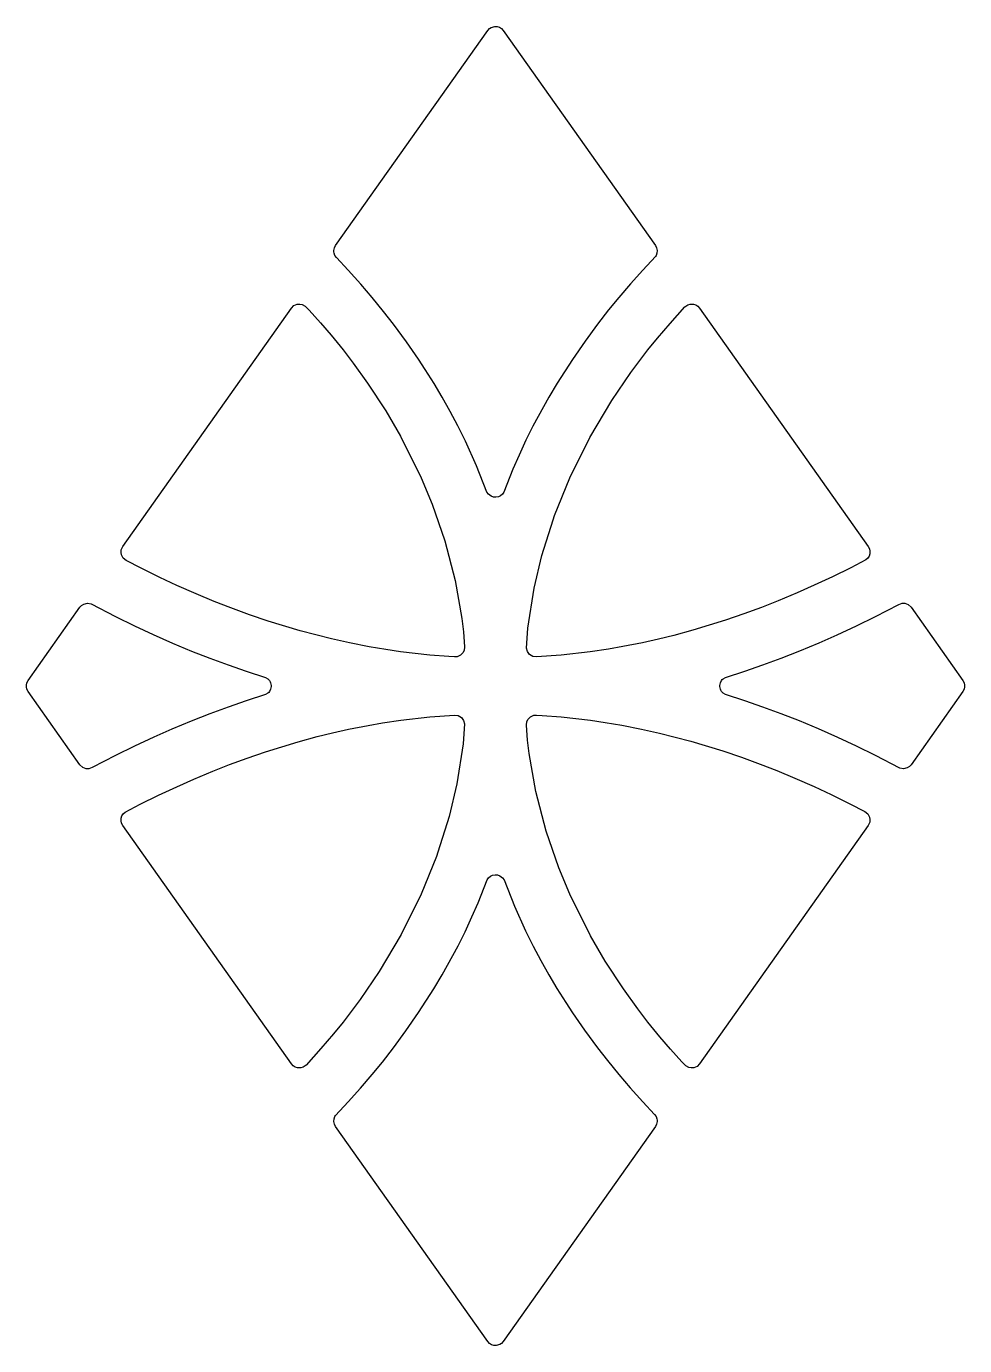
# Model space of a CAD drawing. Header units: millimetres. Extents: x 16.8 to 65.2, y 7 to 75.
import ezdxf

# ---------------------------------------------------------------- set-up
doc = ezdxf.new("R2010")
doc.units = ezdxf.units.MM

msp = doc.modelspace()

# ---------------------------------------------------------------- linework, layer by layer
at = {"layer": 'CUT'}
for points in [[(32.797162, 63.086679), (32.717319, 63.200815), (32.674618, 63.320534), (32.66494, 63.391092), (32.665051, 63.456843), (32.692084, 63.586631), (32.753732, 63.705534), (40.599924, 74.803411), (40.684126, 74.895112), (40.784275, 74.96015), (40.967554, 75.009442), (41.093067, 75.001624), (41.211304, 74.962649), (41.315903, 74.895135), (41.400111, 74.803439), (49.24696, 63.706319), (49.308619, 63.587413), (49.335775, 63.456254), (49.32491, 63.317368), (49.281812, 63.197784), (49.245359, 63.138297), (48.590599, 62.436379), (47.962953, 61.737225), (47.353669, 61.025248), (46.835564, 60.389301), (46.262883, 59.654506), (45.616767, 58.776657), (44.96716, 57.841195), (44.175691, 56.611593), (43.745114, 55.889038), (42.929453, 54.394206), (42.572424, 53.67384), (42.212469, 52.89961), (41.902321, 52.182533), (41.431787, 50.992323), (41.359417, 50.88985), (41.263074, 50.808905), (41.149292, 50.755166), (41.025576, 50.732176), (40.900084, 50.741452), (40.779948, 50.782973), (40.632583, 50.895745), (40.561473, 51.000152), (40.026482, 52.347725), (39.448818, 53.63081), (39.060466, 54.413037), (38.66479, 55.16031), (38.255489, 55.888029), (37.829758, 56.602919), (37.381175, 57.315327), (37.027079, 57.849998), (36.410297, 58.739897), (35.740401, 59.64995), (35.229133, 60.309967), (34.646329, 61.025251), (34.048673, 61.723999), (33.409457, 62.436316)], [(37.168068, 51.728561), (37.733492, 50.376849), (38.388108, 48.490657), (38.924445, 46.439411), (39.265592, 44.482733), (39.349487, 43.786646), (39.40331, 43.021248), (39.379685, 42.834739), (39.323409, 42.718551), (39.19391, 42.585997), (39.019438, 42.509781), (38.89207, 42.498883), (38.597214, 42.512449), (37.619198, 42.589039), (36.096851, 42.76379), (35.346506, 42.87358), (34.485062, 43.021802), (33.475124, 43.221041), (32.548876, 43.429246), (31.735387, 43.630419), (30.928696, 43.849417), (29.274707, 44.351329), (28.320268, 44.674852), (27.343421, 45.031341), (26.49802, 45.362331), (25.562321, 45.750702), (24.574907, 46.185858), (23.689394, 46.59951), (22.73327, 47.069321), (21.955932, 47.471653), (21.804434, 47.59365), (21.713503, 47.760721), (21.691639, 47.886391), (21.70297, 48.013444), (21.781131, 48.189696), (30.477924, 60.488819), (30.608934, 60.615341), (30.780763, 60.686153), (30.905182, 60.695164), (31.02174, 60.674056), (31.187687, 60.585619), (31.38929, 60.377969), (31.981307, 59.718605), (32.525191, 59.083023), (33.136766, 58.335811), (33.666682, 57.65064), (34.406292, 56.6174), (35.338318, 55.18478), (36.096043, 53.878244)], [(43.111699, 42.495598), (42.923396, 42.521461), (42.757578, 42.618296), (42.641715, 42.771424), (42.593479, 42.958584), (42.673347, 43.977908), (42.994374, 46.039004), (43.388785, 47.720967), (43.965769, 49.563226), (44.044474, 49.782817), (44.831911, 51.72852), (45.871256, 53.818604), (46.993415, 55.713263), (47.975748, 57.164313), (48.863219, 58.33575), (49.349276, 58.931211), (49.999911, 59.696718), (50.764628, 60.541551), (50.913834, 60.649787), (51.033959, 60.688182), (51.216259, 60.686941), (51.33472, 60.647482), (51.43839, 60.580165), (51.521916, 60.489046), (60.219057, 48.189431), (60.278794, 48.075837), (60.306985, 47.950627), (60.301696, 47.822392), (60.263289, 47.699929), (60.194399, 47.59164), (60.099826, 47.505006), (59.331157, 47.101189), (58.372225, 46.628396), (57.435547, 46.190658), (56.550736, 45.799758), (55.568267, 45.388308), (54.708698, 45.051848), (53.805763, 44.719422), (52.860654, 44.394597), (52.026147, 44.129384), (51.178462, 43.878988), (50.192912, 43.611276), (49.40435, 43.417863), (48.573141, 43.231772), (47.566651, 43.030663), (46.827268, 42.901792), (45.876734, 42.760454), (44.377893, 42.588781)], [(20.204457, 36.789309), (20.024104, 36.732879), (19.887994, 36.736904), (19.712992, 36.802928), (19.572754, 36.93376), (16.897289, 40.717098), (16.83574, 40.835699), (16.808635, 40.965154), (16.808635, 41.034846), (16.834263, 41.159038), (16.897289, 41.282902), (19.570307, 45.06312), (19.658178, 45.157873), (19.766967, 45.225987), (19.953265, 45.269838), (20.144687, 45.238135), (21.395913, 44.587023), (22.389157, 44.097103), (23.342849, 43.651494), (24.345105, 43.207644), (25.320957, 42.801255), (26.27173, 42.430605), (27.22089, 42.082966), (28.138389, 41.769199), (29.14606, 41.445153), (29.260379, 41.371412), (29.343896, 41.279237), (29.379384, 41.219264), (29.404396, 41.159988), (29.430058, 41.034177), (29.430058, 40.965823), (29.403975, 40.838738), (29.345419, 40.722971), (29.305589, 40.672446), (29.255474, 40.624025), (29.14606, 40.554847), (28.139598, 40.231215), (27.219739, 39.916642), (26.271751, 39.569402), (25.313591, 39.19465), (24.317084, 38.779717), (23.389038, 38.370064), (22.388373, 37.902509), (21.39595, 37.412995)], [(61.795543, 45.210691), (61.975896, 45.267121), (62.112006, 45.263096), (62.287008, 45.197072), (62.427246, 45.06624), (65.102711, 41.282902), (65.16426, 41.164301), (65.191365, 41.034846), (65.191365, 40.965154), (65.165737, 40.840962), (65.102711, 40.717098), (62.429693, 36.93688), (62.341822, 36.842127), (62.233033, 36.774013), (62.046735, 36.730162), (61.855313, 36.761865), (60.604087, 37.412977), (59.610843, 37.902897), (58.657151, 38.348506), (57.654895, 38.792356), (56.679043, 39.198745), (55.72827, 39.569395), (54.77911, 39.917034), (53.861611, 40.230801), (52.85394, 40.554847), (52.739621, 40.628588), (52.656104, 40.720763), (52.620616, 40.780736), (52.595604, 40.840012), (52.569942, 40.965823), (52.569942, 41.034177), (52.596025, 41.161262), (52.654581, 41.277029), (52.694411, 41.327554), (52.744526, 41.375975), (52.85394, 41.445153), (53.860402, 41.768785), (54.780261, 42.083358), (55.728249, 42.430598), (56.686409, 42.80535), (57.682916, 43.220283), (58.610962, 43.629936), (59.611627, 44.097491), (60.60405, 44.587005)], [(38.888301, 39.504402), (39.076604, 39.478539), (39.242422, 39.381704), (39.358285, 39.228576), (39.406521, 39.041416), (39.326653, 38.022092), (39.005626, 35.960996), (38.611215, 34.279033), (38.034231, 32.436774), (37.955526, 32.217183), (37.168089, 30.27148), (36.128744, 28.181396), (35.006585, 26.286737), (34.024252, 24.835687), (33.136781, 23.66425), (32.650724, 23.068789), (32.000089, 22.303282), (31.235372, 21.458449), (31.086166, 21.350213), (30.966041, 21.311818), (30.783741, 21.313059), (30.66528, 21.352518), (30.56161, 21.419835), (30.478084, 21.510954), (21.780943, 33.810569), (21.721206, 33.924163), (21.693015, 34.049373), (21.698304, 34.177608), (21.736711, 34.300071), (21.805601, 34.40836), (21.900174, 34.494994), (22.668843, 34.898811), (23.627775, 35.371604), (24.564453, 35.809342), (25.449264, 36.200242), (26.431733, 36.611692), (27.291302, 36.948152), (28.194237, 37.280578), (29.139346, 37.605403), (29.973853, 37.870616), (30.821538, 38.121012), (31.807088, 38.388724), (32.59565, 38.582137), (33.426859, 38.768228), (34.433349, 38.969337), (35.172732, 39.098208), (36.123266, 39.239546), (37.622107, 39.411219)], [(44.831932, 30.271439), (44.266508, 31.623151), (43.611892, 33.509343), (43.075555, 35.560589), (42.734408, 37.517267), (42.650513, 38.213354), (42.59669, 38.978752), (42.620315, 39.165261), (42.676591, 39.281449), (42.80609, 39.414003), (42.980562, 39.490219), (43.10793, 39.501117), (43.402786, 39.487551), (44.380802, 39.410961), (45.903149, 39.23621), (46.653494, 39.12642), (47.514938, 38.978198), (48.524876, 38.778959), (49.451124, 38.570754), (50.264613, 38.369581), (51.071304, 38.150583), (52.725293, 37.648671), (53.679732, 37.325148), (54.656579, 36.968659), (55.50198, 36.637669), (56.437679, 36.249298), (57.425093, 35.814142), (58.310606, 35.40049), (59.26673, 34.930679), (60.044068, 34.528347), (60.195566, 34.40635), (60.286497, 34.239279), (60.308361, 34.113609), (60.29703, 33.986556), (60.218869, 33.810304), (51.522076, 21.511181), (51.391066, 21.384659), (51.219237, 21.313847), (51.094818, 21.304836), (50.97826, 21.325944), (50.812313, 21.414381), (50.61071, 21.622031), (50.018693, 22.281395), (49.474809, 22.916977), (48.863234, 23.664189), (48.333318, 24.34936), (47.593708, 25.3826), (46.661682, 26.81522), (45.903957, 28.121756)], [(49.202838, 18.913321), (49.282681, 18.799185), (49.325382, 18.679466), (49.33506, 18.608908), (49.334949, 18.543157), (49.307916, 18.413369), (49.246268, 18.294466), (41.400076, 7.196589), (41.315874, 7.104888), (41.215725, 7.03985), (41.032446, 6.990558), (40.906933, 6.998376), (40.788696, 7.037351), (40.684097, 7.104865), (40.599889, 7.196561), (32.75304, 18.293681), (32.691381, 18.412587), (32.664225, 18.543746), (32.67509, 18.682632), (32.718188, 18.802216), (32.754641, 18.861703), (33.409401, 19.563621), (34.037047, 20.262775), (34.646331, 20.974752), (35.164436, 21.610699), (35.737117, 22.345494), (36.383233, 23.223343), (37.03284, 24.158805), (37.824309, 25.388407), (38.254886, 26.110962), (39.070547, 27.605794), (39.427576, 28.32616), (39.787531, 29.10039), (40.097679, 29.817467), (40.568213, 31.007677), (40.640583, 31.11015), (40.736926, 31.191095), (40.850708, 31.244834), (40.974424, 31.267824), (41.099916, 31.258548), (41.220052, 31.217027), (41.367417, 31.104255), (41.438527, 30.999848), (41.973518, 29.652275), (42.551182, 28.36919), (42.939534, 27.586963), (43.33521, 26.83969), (43.744511, 26.111971), (44.170242, 25.397081), (44.618825, 24.684673), (44.972921, 24.150002), (45.589703, 23.260103), (46.259599, 22.35005), (46.770867, 21.690033), (47.353671, 20.974749), (47.951327, 20.276001), (48.590543, 19.563684)]]:
    msp.add_lwpolyline(points, close=True, dxfattribs=at)

doc.saveas('drawing.dxf')
